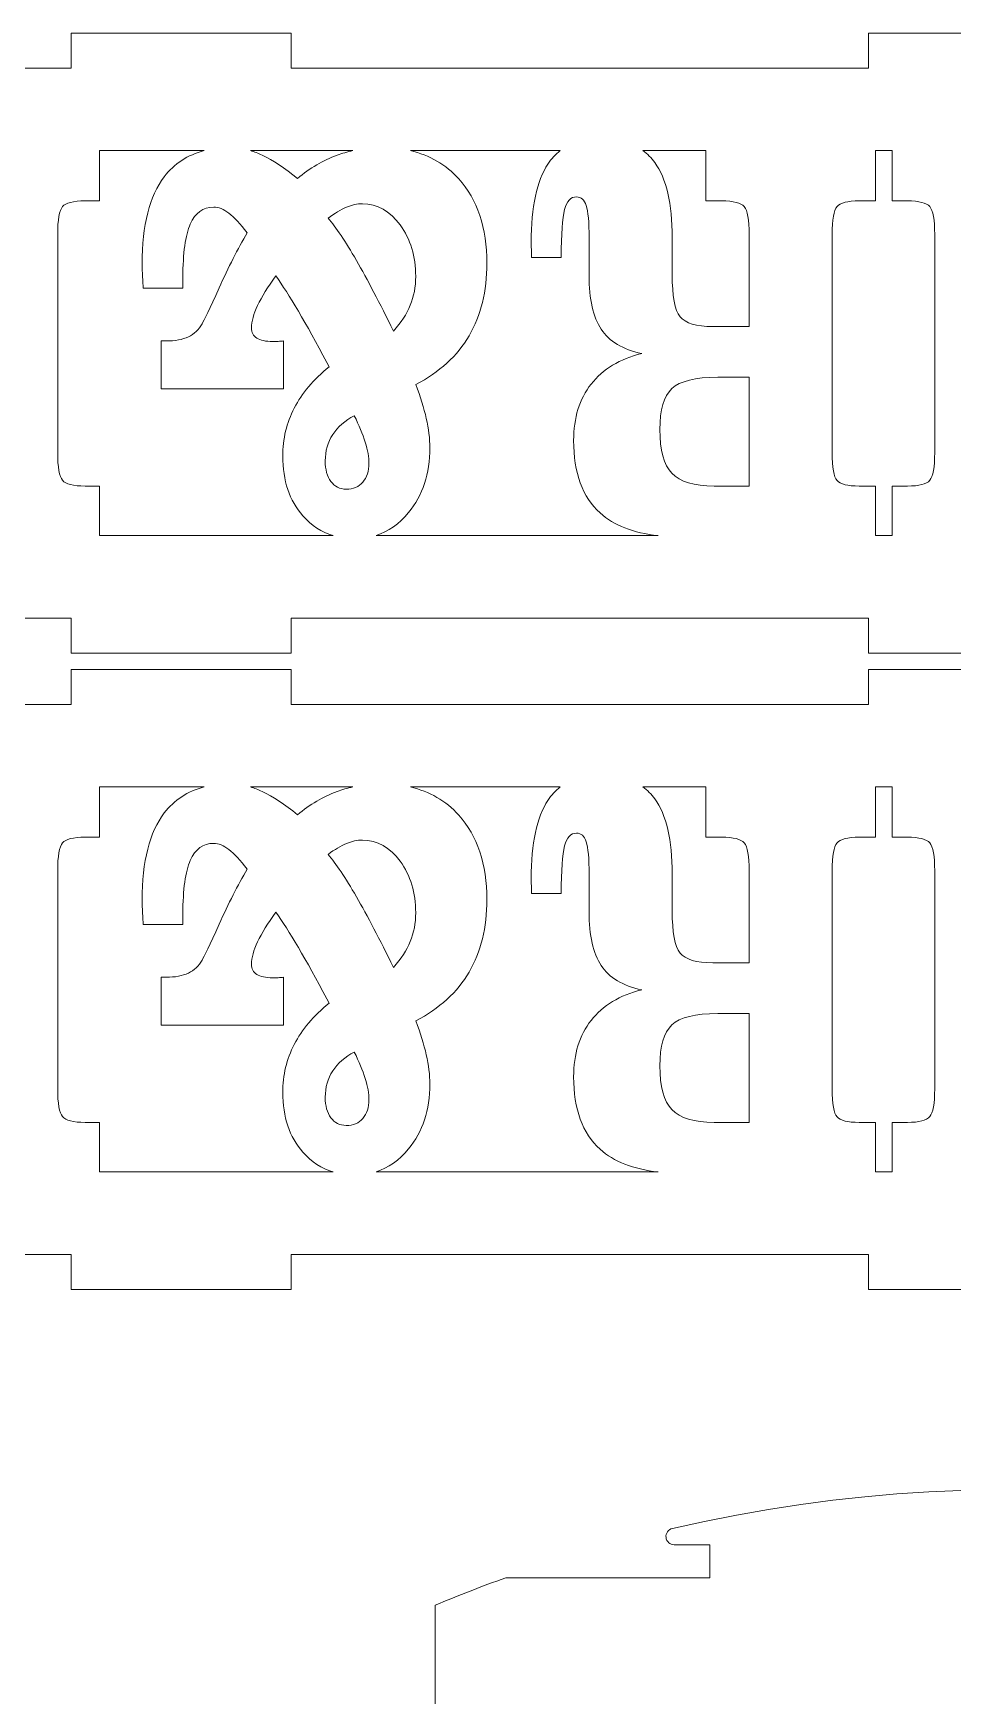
# Model space of a CAD drawing. Header units: millimetres. Extents: x -523 to 505, y -645 to 645.
# Drawn here: x -169.4 to -2.1, y -97.9 to 204.4 of the extents above; entities that cross this region are included whole.
import ezdxf

# ---------------------------------------------------------------- set-up
doc = ezdxf.new("R2010")
doc.units = ezdxf.units.MM
doc.header["$MEASUREMENT"] = 0
doc.layers.add('Layer 1', color=7, linetype='Continuous')

msp = doc.modelspace()

# ---------------------------------------------------------------- linework, layer by layer
at = {"layer": 'Layer 1', "color": 250, "lineweight": 20}
for points, knots in [([(-17.4281, 204.4295), (-17.4281, 204.4295), (-17.4281, 198.0795), (-17.4281, 198.0795), (-17.4281, 198.0795), (-17.4281, 198.0795), (-122.4281, 198.0795), (-122.4281, 198.0795), (-122.4281, 198.0795), (-122.4281, 198.0795), (-122.4281, 204.4295), (-122.4281, 204.4295), (-122.4281, 204.4295), (-122.4281, 204.4295), (-162.4281, 204.4295), (-162.4281, 204.4295), (-162.4281, 204.4295), (-162.4281, 204.4295), (-162.4281, 198.0795), (-162.4281, 198.0795), (-162.4281, 198.0795), (-162.4281, 198.0795), (-267.4281, 198.0795), (-267.4281, 198.0795), (-267.4281, 198.0795), (-267.4281, 198.0795), (-267.4281, 204.4295), (-267.4281, 204.4295), (-267.4281, 204.4295), (-267.4281, 204.4295), (-307.4281, 204.4295), (-307.4281, 204.4295), (-307.4281, 204.4295), (-307.4281, 204.4295), (-307.4281, 198.0795), (-307.4281, 198.0795), (-307.4281, 198.0795), (-307.4281, 198.0795), (-400.3692, 198.0795), (-400.3692, 198.0795), (-400.3692, 198.0795), (-457.6916, 198.0795), (-504.3701, 152.0093), (-505.1219, 94.6918), (-505.1219, 94.6918), (-505.252, 84.7731), (-498.0923, 76.2578), (-488.2986, 74.6831), (-488.2986, 74.6831), (-488.2986, 74.6831), (-488.2986, 94.4295), (-488.2986, 94.4295), (-488.2986, 94.4295), (-488.2986, 94.4295), (-481.9486, 94.4295), (-481.9486, 94.4295), (-481.9486, 94.4295), (-481.9486, 94.4295), (-481.9486, 74.6831), (-481.9486, 74.6831), (-481.9486, 74.6831), (-479.4079, 75.0916), (-476.9698, 75.9867), (-474.7682, 77.3191), (-474.7682, 77.3191), (-452.3282, 90.8999), (-426.5989, 98.0795), (-400.3692, 98.0795), (-400.3692, 98.0795), (-400.3692, 98.0795), (-307.4281, 98.0795), (-307.4281, 98.0795), (-307.4281, 98.0795), (-307.4281, 98.0795), (-307.4281, 91.7295), (-307.4281, 91.7295), (-307.4281, 91.7295), (-307.4281, 91.7295), (-267.4281, 91.7295), (-267.4281, 91.7295), (-267.4281, 91.7295), (-267.4281, 91.7295), (-267.4281, 98.0795), (-267.4281, 98.0795), (-267.4281, 98.0795), (-267.4281, 98.0795), (-162.4281, 98.0795), (-162.4281, 98.0795), (-162.4281, 98.0795), (-162.4281, 98.0795), (-162.4281, 91.7295), (-162.4281, 91.7295), (-162.4281, 91.7295), (-162.4281, 91.7295), (-122.4281, 91.7295), (-122.4281, 91.7295), (-122.4281, 91.7295), (-122.4281, 91.7295), (-122.4281, 98.0795), (-122.4281, 98.0795), (-122.4281, 98.0795), (-122.4281, 98.0795), (-17.4281, 98.0795), (-17.4281, 98.0795), (-17.4281, 98.0795), (-17.4281, 98.0795), (-17.4281, 91.7295), (-17.4281, 91.7295), (-17.4281, 91.7295), (-17.4281, 91.7295), (22.5719, 91.7295), (22.5719, 91.7295), (22.5719, 91.7295), (22.5719, 91.7295), (22.5719, 98.0795), (22.5719, 98.0795), (22.5719, 98.0795), (22.5719, 98.0795), (115.513, 98.0795), (115.513, 98.0795), (115.513, 98.0795), (141.7427, 98.0795), (167.472, 90.8999), (189.912, 77.3191), (189.912, 77.3191), (192.1136, 75.9867), (194.5517, 75.0916), (197.0924, 74.6831), (197.0924, 74.6831), (197.0924, 74.6831), (197.0924, 94.4295), (197.0924, 94.4295), (197.0924, 94.4295), (197.0924, 94.4295), (203.4424, 94.4295), (203.4424, 94.4295), (203.4424, 94.4295), (203.4424, 94.4295), (203.4424, 74.6831), (203.4424, 74.6831), (203.4424, 74.6831), (213.2361, 76.2578), (220.3957, 84.7731), (220.2657, 94.6918), (220.2657, 94.6918), (219.5139, 152.0093), (172.8354, 198.0795), (115.513, 198.0795), (115.513, 198.0795), (115.513, 198.0795), (22.5719, 198.0795), (22.5719, 198.0795), (22.5719, 198.0795), (22.5719, 198.0795), (22.5719, 204.4295), (22.5719, 204.4295), (22.5719, 204.4295), (22.5719, 204.4295), (-17.4281, 204.4295), (-17.4281, 204.4295)], [0, 0, 0, 0, 0.02439024, 0.02439024, 0.02439024, 0.02439024, 0.04878049, 0.04878049, 0.04878049, 0.04878049, 0.07317073, 0.07317073, 0.07317073, 0.07317073, 0.09756098, 0.09756098, 0.09756098, 0.09756098, 0.12195122, 0.12195122, 0.12195122, 0.12195122, 0.14634146, 0.14634146, 0.14634146, 0.14634146, 0.17073171, 0.17073171, 0.17073171, 0.17073171, 0.19512195, 0.19512195, 0.19512195, 0.19512195, 0.2195122, 0.2195122, 0.2195122, 0.2195122, 0.24390244, 0.24390244, 0.24390244, 0.24390244, 0.26829268, 0.26829268, 0.26829268, 0.26829268, 0.29268293, 0.29268293, 0.29268293, 0.29268293, 0.31707317, 0.31707317, 0.31707317, 0.31707317, 0.34146341, 0.34146341, 0.34146341, 0.34146341, 0.36585366, 0.36585366, 0.36585366, 0.36585366, 0.3902439, 0.3902439, 0.3902439, 0.3902439, 0.41463415, 0.41463415, 0.41463415, 0.41463415, 0.43902439, 0.43902439, 0.43902439, 0.43902439, 0.46341463, 0.46341463, 0.46341463, 0.46341463, 0.48780488, 0.48780488, 0.48780488, 0.48780488, 0.51219512, 0.51219512, 0.51219512, 0.51219512, 0.53658537, 0.53658537, 0.53658537, 0.53658537, 0.56097561, 0.56097561, 0.56097561, 0.56097561, 0.58536585, 0.58536585, 0.58536585, 0.58536585, 0.6097561, 0.6097561, 0.6097561, 0.6097561, 0.63414634, 0.63414634, 0.63414634, 0.63414634, 0.65853659, 0.65853659, 0.65853659, 0.65853659, 0.68292683, 0.68292683, 0.68292683, 0.68292683, 0.70731707, 0.70731707, 0.70731707, 0.70731707, 0.73170732, 0.73170732, 0.73170732, 0.73170732, 0.75609756, 0.75609756, 0.75609756, 0.75609756, 0.7804878, 0.7804878, 0.7804878, 0.7804878, 0.80487805, 0.80487805, 0.80487805, 0.80487805, 0.82926829, 0.82926829, 0.82926829, 0.82926829, 0.85365854, 0.85365854, 0.85365854, 0.85365854, 0.87804878, 0.87804878, 0.87804878, 0.87804878, 0.90243902, 0.90243902, 0.90243902, 0.90243902, 0.92682927, 0.92682927, 0.92682927, 0.92682927, 0.95121951, 0.95121951, 0.95121951, 0.95121951, 1, 1, 1, 1]), ([(-123.9612, 127.5449), (-123.9612, 123.0707), (-122.7393, 119.4479), (-120.3083, 116.6765), (-120.3083, 116.6765), (-118.7694, 114.9221), (-116.923, 113.7233), (-114.7695, 113.0795), (-114.7695, 113.0795), (-114.7695, 113.0795), (-157.2975, 113.0795), (-157.2975, 113.0795), (-157.2975, 113.0795), (-157.2975, 113.0795), (-157.2975, 122.0911), (-157.2975, 122.0911), (-157.2975, 122.0911), (-157.2975, 122.0911), (-159.9281, 122.0911), (-159.9281, 122.0911), (-159.9281, 122.0911), (-162.078, 122.0911), (-163.44, 122.4403), (-164.0275, 123.1386), (-164.0275, 123.1386), (-164.6151, 123.837), (-164.9089, 125.5132), (-164.9089, 128.1844), (-164.9089, 128.1844), (-164.9089, 128.1844), (-164.9089, 167.8519), (-164.9089, 167.8519), (-164.9089, 167.8519), (-164.9089, 170.5232), (-164.6151, 172.1993), (-164.0275, 172.8976), (-164.0275, 172.8976), (-163.44, 173.596), (-162.078, 173.9453), (-159.9281, 173.9453), (-159.9281, 173.9453), (-159.9281, 173.9453), (-157.2975, 173.9453), (-157.2975, 173.9453), (-157.2975, 173.9453), (-157.2975, 173.9453), (-157.2975, 183.0795), (-157.2975, 183.0795), (-157.2975, 183.0795), (-157.2975, 183.0795), (-138.2578, 183.0795), (-138.2578, 183.0795), (-138.2578, 183.0795), (-141.2781, 182.3042), (-143.6985, 180.7253), (-145.5147, 178.3478), (-145.5147, 178.3478), (-148.2056, 174.8252), (-149.5446, 169.5495), (-149.5446, 162.5042), (-149.5446, 162.5042), (-149.5446, 162.0034), (-149.5316, 161.4524), (-149.5056, 160.8348), (-149.5056, 160.8348), (-149.4797, 160.2171), (-149.4276, 159.2988), (-149.3497, 158.0968), (-149.3497, 158.0968), (-149.3497, 158.0968), (-142.1348, 158.0968), (-142.1348, 158.0968), (-142.1348, 158.0968), (-142.1348, 158.0968), (-142.1348, 160.0001), (-142.1348, 160.0001), (-142.1348, 160.0001), (-142.1348, 164.4408), (-141.6798, 167.6797), (-140.7828, 169.7332), (-140.7828, 169.7332), (-139.8858, 171.7867), (-138.4689, 172.8218), (-136.5319, 172.8218), (-136.5319, 172.8218), (-135.6479, 172.8218), (-134.725, 172.4545), (-133.75, 171.7032), (-133.75, 171.7032), (-132.788, 170.9519), (-131.683, 169.7499), (-130.435, 168.1305), (-130.435, 168.1305), (-132.138, 165.2255), (-133.841, 161.8866), (-135.544, 158.1135), (-135.544, 158.1135), (-137.2469, 154.3237), (-138.2869, 152.1534), (-138.6379, 151.6024), (-138.6379, 151.6024), (-139.2229, 150.534), (-140.0548, 149.7493), (-141.1338, 149.2318), (-141.1338, 149.2318), (-142.2128, 148.7309), (-143.5648, 148.4804), (-145.1897, 148.4804), (-145.1897, 148.4804), (-145.1897, 148.4804), (-146.1127, 148.4804), (-146.1127, 148.4804), (-146.1127, 148.4804), (-146.1127, 148.4804), (-146.1127, 139.7657), (-146.1127, 139.7657), (-146.1127, 139.7657), (-146.1127, 139.7657), (-123.8052, 139.7657), (-123.8052, 139.7657), (-123.8052, 139.7657), (-123.8052, 139.7657), (-123.8052, 148.4804), (-123.8052, 148.4804), (-123.8052, 148.4804), (-124.0652, 148.4471), (-124.3251, 148.4304), (-124.5852, 148.4137), (-124.5852, 148.4137), (-124.8582, 148.397), (-125.2482, 148.3803), (-125.7552, 148.3803), (-125.7552, 148.3803), (-127.0681, 148.3803), (-128.0561, 148.5806), (-128.6801, 148.998), (-128.6801, 148.998), (-129.3171, 149.3987), (-129.6421, 150.0331), (-129.6421, 150.8678), (-129.6421, 150.8678), (-129.6421, 152.0198), (-129.2651, 153.3721), (-128.5371, 154.9248), (-128.5371, 154.9248), (-127.7961, 156.4941), (-126.6912, 158.2805), (-125.2221, 160.3005), (-125.2221, 160.3005), (-122.8302, 156.9782), (-119.7493, 151.736), (-115.9663, 144.5572), (-115.9663, 144.5572), (-115.9663, 144.5572), (-115.5504, 143.7725), (-115.5504, 143.7725), (-115.5504, 143.7725), (-118.3713, 141.4685), (-120.4773, 138.9643), (-121.8682, 136.2764), (-121.8682, 136.2764), (-123.2592, 133.5719), (-123.9612, 130.6669), (-123.9612, 127.5449)], [0, 0, 0, 0, 0.02380952, 0.02380952, 0.02380952, 0.02380952, 0.04761905, 0.04761905, 0.04761905, 0.04761905, 0.07142857, 0.07142857, 0.07142857, 0.07142857, 0.0952381, 0.0952381, 0.0952381, 0.0952381, 0.11904762, 0.11904762, 0.11904762, 0.11904762, 0.14285714, 0.14285714, 0.14285714, 0.14285714, 0.16666667, 0.16666667, 0.16666667, 0.16666667, 0.19047619, 0.19047619, 0.19047619, 0.19047619, 0.21428571, 0.21428571, 0.21428571, 0.21428571, 0.23809524, 0.23809524, 0.23809524, 0.23809524, 0.26190476, 0.26190476, 0.26190476, 0.26190476, 0.28571429, 0.28571429, 0.28571429, 0.28571429, 0.30952381, 0.30952381, 0.30952381, 0.30952381, 0.33333333, 0.33333333, 0.33333333, 0.33333333, 0.35714286, 0.35714286, 0.35714286, 0.35714286, 0.38095238, 0.38095238, 0.38095238, 0.38095238, 0.4047619, 0.4047619, 0.4047619, 0.4047619, 0.42857143, 0.42857143, 0.42857143, 0.42857143, 0.45238095, 0.45238095, 0.45238095, 0.45238095, 0.47619048, 0.47619048, 0.47619048, 0.47619048, 0.5, 0.5, 0.5, 0.5, 0.52380952, 0.52380952, 0.52380952, 0.52380952, 0.54761905, 0.54761905, 0.54761905, 0.54761905, 0.57142857, 0.57142857, 0.57142857, 0.57142857, 0.5952381, 0.5952381, 0.5952381, 0.5952381, 0.61904762, 0.61904762, 0.61904762, 0.61904762, 0.64285714, 0.64285714, 0.64285714, 0.64285714, 0.66666667, 0.66666667, 0.66666667, 0.66666667, 0.69047619, 0.69047619, 0.69047619, 0.69047619, 0.71428571, 0.71428571, 0.71428571, 0.71428571, 0.73809524, 0.73809524, 0.73809524, 0.73809524, 0.76190476, 0.76190476, 0.76190476, 0.76190476, 0.78571429, 0.78571429, 0.78571429, 0.78571429, 0.80952381, 0.80952381, 0.80952381, 0.80952381, 0.83333333, 0.83333333, 0.83333333, 0.83333333, 0.85714286, 0.85714286, 0.85714286, 0.85714286, 0.88095238, 0.88095238, 0.88095238, 0.88095238, 0.9047619, 0.9047619, 0.9047619, 0.9047619, 0.92857143, 0.92857143, 0.92857143, 0.92857143, 0.95238095, 0.95238095, 0.95238095, 0.95238095, 1, 1, 1, 1]), ([(-114.0814, 182.2545), (-116.6294, 181.3195), (-119.0343, 179.9005), (-121.2962, 178.0139), (-121.2962, 178.0139), (-123.6102, 179.9338), (-125.7552, 181.353), (-127.7311, 182.2711), (-127.7311, 182.2711), (-128.4398, 182.6004), (-129.1419, 182.8696), (-129.8359, 183.0795), (-129.8359, 183.0795), (-129.8359, 183.0795), (-111.2222, 183.0795), (-111.2222, 183.0795), (-111.2222, 183.0795), (-112.197, 182.8652), (-113.1505, 182.5899), (-114.0814, 182.2545)], [0, 0, 0, 0, 0.16666667, 0.16666667, 0.16666667, 0.16666667, 0.33333333, 0.33333333, 0.33333333, 0.33333333, 0.5, 0.5, 0.5, 0.5, 0.66666667, 0.66666667, 0.66666667, 0.66666667, 1, 1, 1, 1]), ([(-71.051, 130.3843), (-71.051, 124.4656), (-69.443, 120.0832), (-66.2405, 117.2025), (-66.2405, 117.2025), (-63.737, 114.9505), (-60.2098, 113.5734), (-55.6526, 113.0795), (-55.6526, 113.0795), (-55.6526, 113.0795), (-106.995, 113.0795), (-106.995, 113.0795), (-106.995, 113.0795), (-104.7616, 113.7934), (-102.7936, 115.1887), (-101.0947, 117.2608), (-101.0947, 117.2608), (-98.5077, 120.4329), (-97.2078, 124.3562), (-97.2078, 129.0475), (-97.2078, 129.0475), (-97.2078, 130.717), (-97.4287, 132.4867), (-97.8578, 134.3899), (-97.8578, 134.3899), (-98.2868, 136.2764), (-98.9237, 138.33), (-99.7817, 140.5503), (-99.7817, 140.5503), (-95.4398, 142.8042), (-92.2029, 145.7591), (-90.058, 149.4321), (-90.058, 149.4321), (-87.913, 153.0883), (-86.834, 157.4958), (-86.834, 162.6044), (-86.834, 162.6044), (-86.834, 169.0654), (-88.5369, 174.1908), (-91.9559, 177.9638), (-91.9559, 177.9638), (-94.2994, 180.5616), (-97.2294, 182.2648), (-100.7457, 183.0795), (-100.7457, 183.0795), (-100.7457, 183.0795), (-73.4892, 183.0795), (-73.4892, 183.0795), (-73.4892, 183.0795), (-74.3451, 182.4195), (-75.0912, 181.6095), (-75.7275, 180.6496), (-75.7275, 180.6496), (-77.7508, 177.5942), (-78.7692, 172.8278), (-78.7692, 166.3853), (-78.7692, 166.3853), (-78.7692, 166.1235), (-78.7558, 165.687), (-78.729, 165.0934), (-78.729, 165.0934), (-78.7022, 164.4823), (-78.6888, 164.0109), (-78.6888, 163.6791), (-78.6888, 163.6791), (-78.6888, 163.6791), (-73.3021, 163.6791), (-73.3021, 163.6791), (-73.3021, 163.6791), (-73.3021, 167.9043), (-73.0877, 170.8025), (-72.6858, 172.3565), (-72.6858, 172.3565), (-72.2837, 173.9103), (-71.5736, 174.6785), (-70.5552, 174.6785), (-70.5552, 174.6785), (-69.6842, 174.6785), (-69.0812, 174.1547), (-68.7462, 173.1247), (-68.7462, 173.1247), (-68.4112, 172.077), (-68.2371, 170.0867), (-68.2371, 167.1535), (-68.2371, 167.1535), (-68.2371, 167.1535), (-68.2371, 160.3618), (-68.2371, 160.3618), (-68.2371, 160.3618), (-68.2371, 156.0669), (-67.5, 152.8195), (-66.0395, 150.6196), (-66.0395, 150.6196), (-64.5789, 148.4197), (-62.1134, 146.9357), (-58.6696, 146.1849), (-58.6696, 146.1849), (-62.6896, 145.2073), (-65.7581, 143.3566), (-67.8752, 140.6329), (-67.8752, 140.6329), (-69.9924, 137.9266), (-71.051, 134.5047), (-71.051, 130.3843)], [0, 0, 0, 0, 0.03703704, 0.03703704, 0.03703704, 0.03703704, 0.07407407, 0.07407407, 0.07407407, 0.07407407, 0.11111111, 0.11111111, 0.11111111, 0.11111111, 0.14814815, 0.14814815, 0.14814815, 0.14814815, 0.18518519, 0.18518519, 0.18518519, 0.18518519, 0.22222222, 0.22222222, 0.22222222, 0.22222222, 0.25925926, 0.25925926, 0.25925926, 0.25925926, 0.2962963, 0.2962963, 0.2962963, 0.2962963, 0.33333333, 0.33333333, 0.33333333, 0.33333333, 0.37037037, 0.37037037, 0.37037037, 0.37037037, 0.40740741, 0.40740741, 0.40740741, 0.40740741, 0.44444444, 0.44444444, 0.44444444, 0.44444444, 0.48148148, 0.48148148, 0.48148148, 0.48148148, 0.51851852, 0.51851852, 0.51851852, 0.51851852, 0.55555556, 0.55555556, 0.55555556, 0.55555556, 0.59259259, 0.59259259, 0.59259259, 0.59259259, 0.62962963, 0.62962963, 0.62962963, 0.62962963, 0.66666667, 0.66666667, 0.66666667, 0.66666667, 0.7037037, 0.7037037, 0.7037037, 0.7037037, 0.74074074, 0.74074074, 0.74074074, 0.74074074, 0.77777778, 0.77777778, 0.77777778, 0.77777778, 0.81481481, 0.81481481, 0.81481481, 0.81481481, 0.85185185, 0.85185185, 0.85185185, 0.85185185, 0.88888889, 0.88888889, 0.88888889, 0.88888889, 0.92592593, 0.92592593, 0.92592593, 0.92592593, 1, 1, 1, 1]), ([(-39.133, 167.8694), (-39.133, 167.8694), (-39.133, 151.1084), (-39.133, 151.1084), (-39.133, 151.1084), (-39.133, 151.1084), (-45.7524, 151.1084), (-45.7524, 151.1084), (-45.7524, 151.1084), (-48.754, 151.1084), (-50.7371, 151.7021), (-51.6885, 152.8893), (-51.6885, 152.8893), (-52.6398, 154.094), (-53.1223, 156.643), (-53.1223, 160.5539), (-53.1223, 160.5539), (-53.1223, 160.5539), (-53.1223, 167.2583), (-53.1223, 167.2583), (-53.1223, 167.2583), (-53.1223, 173.4564), (-54.1808, 178.0132), (-56.2845, 180.9115), (-56.2845, 180.9115), (-56.8988, 181.7578), (-57.6173, 182.4803), (-58.4392, 183.0795), (-58.4392, 183.0795), (-58.4392, 183.0795), (-47.0119, 183.0795), (-47.0119, 183.0795), (-47.0119, 183.0795), (-47.0119, 183.0795), (-47.0119, 173.9453), (-47.0119, 173.9453), (-47.0119, 173.9453), (-47.0119, 173.9453), (-44.1311, 173.9453), (-44.1311, 173.9453), (-44.1311, 173.9453), (-41.9871, 173.9453), (-40.6069, 173.596), (-40.0173, 172.8976), (-40.0173, 172.8976), (-39.4278, 172.1993), (-39.133, 170.5232), (-39.133, 167.8694)], [0, 0, 0, 0, 0.07692308, 0.07692308, 0.07692308, 0.07692308, 0.15384615, 0.15384615, 0.15384615, 0.15384615, 0.23076923, 0.23076923, 0.23076923, 0.23076923, 0.30769231, 0.30769231, 0.30769231, 0.30769231, 0.38461538, 0.38461538, 0.38461538, 0.38461538, 0.46153846, 0.46153846, 0.46153846, 0.46153846, 0.53846154, 0.53846154, 0.53846154, 0.53846154, 0.61538462, 0.61538462, 0.61538462, 0.61538462, 0.69230769, 0.69230769, 0.69230769, 0.69230769, 0.76923077, 0.76923077, 0.76923077, 0.76923077, 0.84615385, 0.84615385, 0.84615385, 0.84615385, 1, 1, 1, 1]), ([(-13.0838, 122.0911), (-13.0838, 122.0911), (-13.0838, 113.0795), (-13.0838, 113.0795), (-13.0838, 113.0795), (-13.0838, 113.0795), (-16.139, 113.0795), (-16.139, 113.0795), (-16.139, 113.0795), (-16.139, 113.0795), (-16.139, 122.0911), (-16.139, 122.0911), (-16.139, 122.0911), (-16.139, 122.0911), (-19.1137, 122.0911), (-19.1137, 122.0911), (-19.1137, 122.0911), (-21.2041, 122.0911), (-22.5441, 122.4228), (-23.1337, 123.0863), (-23.1337, 123.0863), (-23.7233, 123.7497), (-24.0181, 125.4433), (-24.0181, 128.1844), (-24.0181, 128.1844), (-24.0181, 128.1844), (-24.0181, 167.8694), (-24.0181, 167.8694), (-24.0181, 167.8694), (-24.0181, 170.5581), (-23.7233, 172.2342), (-23.1337, 172.9151), (-23.1337, 172.9151), (-22.5441, 173.596), (-21.2041, 173.9453), (-19.1137, 173.9453), (-19.1137, 173.9453), (-19.1137, 173.9453), (-16.139, 173.9453), (-16.139, 173.9453), (-16.139, 173.9453), (-16.139, 173.9453), (-16.139, 183.0795), (-16.139, 183.0795), (-16.139, 183.0795), (-16.139, 183.0795), (-13.0838, 183.0795), (-13.0838, 183.0795), (-13.0838, 183.0795), (-13.0838, 183.0795), (-13.0838, 173.9453), (-13.0838, 173.9453), (-13.0838, 173.9453), (-13.0838, 173.9453), (-10.3369, 173.9453), (-10.3369, 173.9453), (-10.3369, 173.9453), (-8.2199, 173.9453), (-6.8665, 173.596), (-6.2635, 172.8976), (-6.2635, 172.8976), (-5.6605, 172.1993), (-5.3658, 170.5232), (-5.3658, 167.8519), (-5.3658, 167.8519), (-5.3658, 167.8519), (-5.3658, 128.1844), (-5.3658, 128.1844), (-5.3658, 128.1844), (-5.3658, 125.5132), (-5.6605, 123.837), (-6.2635, 123.1386), (-6.2635, 123.1386), (-6.8665, 122.4403), (-8.2199, 122.0911), (-10.3369, 122.0911), (-10.3369, 122.0911), (-10.3369, 122.0911), (-13.0838, 122.0911), (-13.0838, 122.0911)], [0, 0, 0, 0, 0.04761905, 0.04761905, 0.04761905, 0.04761905, 0.0952381, 0.0952381, 0.0952381, 0.0952381, 0.14285714, 0.14285714, 0.14285714, 0.14285714, 0.19047619, 0.19047619, 0.19047619, 0.19047619, 0.23809524, 0.23809524, 0.23809524, 0.23809524, 0.28571429, 0.28571429, 0.28571429, 0.28571429, 0.33333333, 0.33333333, 0.33333333, 0.33333333, 0.38095238, 0.38095238, 0.38095238, 0.38095238, 0.42857143, 0.42857143, 0.42857143, 0.42857143, 0.47619048, 0.47619048, 0.47619048, 0.47619048, 0.52380952, 0.52380952, 0.52380952, 0.52380952, 0.57142857, 0.57142857, 0.57142857, 0.57142857, 0.61904762, 0.61904762, 0.61904762, 0.61904762, 0.66666667, 0.66666667, 0.66666667, 0.66666667, 0.71428571, 0.71428571, 0.71428571, 0.71428571, 0.76190476, 0.76190476, 0.76190476, 0.76190476, 0.80952381, 0.80952381, 0.80952381, 0.80952381, 0.85714286, 0.85714286, 0.85714286, 0.85714286, 0.9047619, 0.9047619, 0.9047619, 0.9047619, 1, 1, 1, 1]), ([(-100.7697, 154.9749), (-101.4327, 153.3888), (-102.4467, 151.8194), (-103.8246, 150.2835), (-103.8246, 150.2835), (-106.3075, 155.3755), (-108.5566, 159.6494), (-110.5715, 163.122), (-110.5715, 163.122), (-112.5734, 166.5946), (-114.2894, 169.1488), (-115.7064, 170.8183), (-115.7064, 170.8183), (-114.5104, 171.7032), (-113.4055, 172.3543), (-112.3915, 172.7884), (-112.3915, 172.7884), (-111.3775, 173.2058), (-110.4025, 173.4228), (-109.4535, 173.4228), (-109.4535, 173.4228), (-106.7625, 173.4228), (-104.4746, 172.1372), (-102.6026, 169.5662), (-102.6026, 169.5662), (-100.7177, 166.9785), (-99.7817, 163.8733), (-99.7817, 160.2171), (-99.7817, 160.2171), (-99.7817, 158.3305), (-100.1067, 156.5775), (-100.7697, 154.9749)], [0, 0, 0, 0, 0.11111111, 0.11111111, 0.11111111, 0.11111111, 0.22222222, 0.22222222, 0.22222222, 0.22222222, 0.33333333, 0.33333333, 0.33333333, 0.33333333, 0.44444444, 0.44444444, 0.44444444, 0.44444444, 0.55555556, 0.55555556, 0.55555556, 0.55555556, 0.66666667, 0.66666667, 0.66666667, 0.66666667, 0.77777778, 0.77777778, 0.77777778, 0.77777778, 1, 1, 1, 1]), ([(-39.133, 141.89), (-39.133, 141.89), (-39.133, 122.0911), (-39.133, 122.0911), (-39.133, 122.0911), (-39.133, 122.0911), (-45.471, 122.0911), (-45.471, 122.0911), (-45.471, 122.0911), (-49.1425, 122.0911), (-51.7019, 122.8593), (-53.1758, 124.4132), (-53.1758, 124.4132), (-54.6363, 125.9671), (-55.3733, 128.6208), (-55.3733, 132.3746), (-55.3733, 132.3746), (-55.3733, 135.9537), (-54.6363, 138.433), (-53.1758, 139.8123), (-53.1758, 139.8123), (-51.7019, 141.1916), (-48.9281, 141.89), (-44.8412, 141.89), (-44.8412, 141.89), (-44.8412, 141.89), (-39.133, 141.89), (-39.133, 141.89)], [0, 0, 0, 0, 0.125, 0.125, 0.125, 0.125, 0.25, 0.25, 0.25, 0.25, 0.375, 0.375, 0.375, 0.375, 0.5, 0.5, 0.5, 0.5, 0.625, 0.625, 0.625, 0.625, 0.75, 0.75, 0.75, 0.75, 1, 1, 1, 1]), ([(-109.3885, 122.8036), (-110.1295, 121.9522), (-111.1435, 121.5348), (-112.4305, 121.5348), (-112.4305, 121.5348), (-113.6004, 121.5348), (-114.5234, 122.0022), (-115.2124, 122.9204), (-115.2124, 122.9204), (-115.9014, 123.8553), (-116.2394, 125.1075), (-116.2394, 126.6601), (-116.2394, 126.6601), (-116.2394, 128.4632), (-115.7844, 130.0492), (-114.8744, 131.4516), (-114.8744, 131.4516), (-113.9514, 132.854), (-112.6514, 134.0059), (-110.9485, 134.874), (-110.9485, 134.874), (-110.0905, 133.1545), (-109.4275, 131.5517), (-108.9725, 130.0659), (-108.9725, 130.0659), (-108.5176, 128.58), (-108.2835, 127.2945), (-108.2835, 126.226), (-108.2835, 126.226), (-108.2835, 124.7903), (-108.6475, 123.655), (-109.3885, 122.8036)], [0, 0, 0, 0, 0.11111111, 0.11111111, 0.11111111, 0.11111111, 0.22222222, 0.22222222, 0.22222222, 0.22222222, 0.33333333, 0.33333333, 0.33333333, 0.33333333, 0.44444444, 0.44444444, 0.44444444, 0.44444444, 0.55555556, 0.55555556, 0.55555556, 0.55555556, 0.66666667, 0.66666667, 0.66666667, 0.66666667, 0.77777778, 0.77777778, 0.77777778, 0.77777778, 1, 1, 1, 1]), ([(-17.4281, 88.7295), (-17.4281, 88.7295), (-17.4281, 82.3795), (-17.4281, 82.3795), (-17.4281, 82.3795), (-17.4281, 82.3795), (-122.4281, 82.3795), (-122.4281, 82.3795), (-122.4281, 82.3795), (-122.4281, 82.3795), (-122.4281, 88.7295), (-122.4281, 88.7295), (-122.4281, 88.7295), (-122.4281, 88.7295), (-162.4281, 88.7295), (-162.4281, 88.7295), (-162.4281, 88.7295), (-162.4281, 88.7295), (-162.4281, 82.3795), (-162.4281, 82.3795), (-162.4281, 82.3795), (-162.4281, 82.3795), (-267.4281, 82.3795), (-267.4281, 82.3795), (-267.4281, 82.3795), (-267.4281, 82.3795), (-267.4281, 88.7295), (-267.4281, 88.7295), (-267.4281, 88.7295), (-267.4281, 88.7295), (-307.4281, 88.7295), (-307.4281, 88.7295), (-307.4281, 88.7295), (-307.4281, 88.7295), (-307.4281, 82.3795), (-307.4281, 82.3795), (-307.4281, 82.3795), (-307.4281, 82.3795), (-400.3692, 82.3795), (-400.3692, 82.3795), (-400.3692, 82.3795), (-457.6916, 82.3795), (-504.3701, 36.3093), (-505.1219, -21.0082), (-505.1219, -21.0082), (-505.252, -30.9269), (-498.0923, -39.4422), (-488.2986, -41.0169), (-488.2986, -41.0169), (-488.2986, -41.0169), (-488.2986, -21.2705), (-488.2986, -21.2705), (-488.2986, -21.2705), (-488.2986, -21.2705), (-481.9486, -21.2705), (-481.9486, -21.2705), (-481.9486, -21.2705), (-481.9486, -21.2705), (-481.9486, -41.0169), (-481.9486, -41.0169), (-481.9486, -41.0169), (-479.4079, -40.6084), (-476.9698, -39.7133), (-474.7682, -38.3809), (-474.7682, -38.3809), (-452.3282, -24.8001), (-426.5989, -17.6205), (-400.3692, -17.6205), (-400.3692, -17.6205), (-400.3692, -17.6205), (-307.4281, -17.6205), (-307.4281, -17.6205), (-307.4281, -17.6205), (-307.4281, -17.6205), (-307.4281, -23.9705), (-307.4281, -23.9705), (-307.4281, -23.9705), (-307.4281, -23.9705), (-267.4281, -23.9705), (-267.4281, -23.9705), (-267.4281, -23.9705), (-267.4281, -23.9705), (-267.4281, -17.6205), (-267.4281, -17.6205), (-267.4281, -17.6205), (-267.4281, -17.6205), (-162.4281, -17.6205), (-162.4281, -17.6205), (-162.4281, -17.6205), (-162.4281, -17.6205), (-162.4281, -23.9705), (-162.4281, -23.9705), (-162.4281, -23.9705), (-162.4281, -23.9705), (-122.4281, -23.9705), (-122.4281, -23.9705), (-122.4281, -23.9705), (-122.4281, -23.9705), (-122.4281, -17.6205), (-122.4281, -17.6205), (-122.4281, -17.6205), (-122.4281, -17.6205), (-17.4281, -17.6205), (-17.4281, -17.6205), (-17.4281, -17.6205), (-17.4281, -17.6205), (-17.4281, -23.9705), (-17.4281, -23.9705), (-17.4281, -23.9705), (-17.4281, -23.9705), (22.5719, -23.9705), (22.5719, -23.9705), (22.5719, -23.9705), (22.5719, -23.9705), (22.5719, -17.6205), (22.5719, -17.6205), (22.5719, -17.6205), (22.5719, -17.6205), (115.513, -17.6205), (115.513, -17.6205), (115.513, -17.6205), (141.7427, -17.6205), (167.472, -24.8001), (189.912, -38.3809), (189.912, -38.3809), (192.1136, -39.7133), (194.5517, -40.6084), (197.0924, -41.0169), (197.0924, -41.0169), (197.0924, -41.0169), (197.0924, -21.2705), (197.0924, -21.2705), (197.0924, -21.2705), (197.0924, -21.2705), (203.4424, -21.2705), (203.4424, -21.2705), (203.4424, -21.2705), (203.4424, -21.2705), (203.4424, -41.0169), (203.4424, -41.0169), (203.4424, -41.0169), (213.2361, -39.4422), (220.3957, -30.9269), (220.2657, -21.0082), (220.2657, -21.0082), (219.5139, 36.3093), (172.8354, 82.3795), (115.513, 82.3795), (115.513, 82.3795), (115.513, 82.3795), (22.5719, 82.3795), (22.5719, 82.3795), (22.5719, 82.3795), (22.5719, 82.3795), (22.5719, 88.7295), (22.5719, 88.7295), (22.5719, 88.7295), (22.5719, 88.7295), (-17.4281, 88.7295), (-17.4281, 88.7295)], [0, 0, 0, 0, 0.02439024, 0.02439024, 0.02439024, 0.02439024, 0.04878049, 0.04878049, 0.04878049, 0.04878049, 0.07317073, 0.07317073, 0.07317073, 0.07317073, 0.09756098, 0.09756098, 0.09756098, 0.09756098, 0.12195122, 0.12195122, 0.12195122, 0.12195122, 0.14634146, 0.14634146, 0.14634146, 0.14634146, 0.17073171, 0.17073171, 0.17073171, 0.17073171, 0.19512195, 0.19512195, 0.19512195, 0.19512195, 0.2195122, 0.2195122, 0.2195122, 0.2195122, 0.24390244, 0.24390244, 0.24390244, 0.24390244, 0.26829268, 0.26829268, 0.26829268, 0.26829268, 0.29268293, 0.29268293, 0.29268293, 0.29268293, 0.31707317, 0.31707317, 0.31707317, 0.31707317, 0.34146341, 0.34146341, 0.34146341, 0.34146341, 0.36585366, 0.36585366, 0.36585366, 0.36585366, 0.3902439, 0.3902439, 0.3902439, 0.3902439, 0.41463415, 0.41463415, 0.41463415, 0.41463415, 0.43902439, 0.43902439, 0.43902439, 0.43902439, 0.46341463, 0.46341463, 0.46341463, 0.46341463, 0.48780488, 0.48780488, 0.48780488, 0.48780488, 0.51219512, 0.51219512, 0.51219512, 0.51219512, 0.53658537, 0.53658537, 0.53658537, 0.53658537, 0.56097561, 0.56097561, 0.56097561, 0.56097561, 0.58536585, 0.58536585, 0.58536585, 0.58536585, 0.6097561, 0.6097561, 0.6097561, 0.6097561, 0.63414634, 0.63414634, 0.63414634, 0.63414634, 0.65853659, 0.65853659, 0.65853659, 0.65853659, 0.68292683, 0.68292683, 0.68292683, 0.68292683, 0.70731707, 0.70731707, 0.70731707, 0.70731707, 0.73170732, 0.73170732, 0.73170732, 0.73170732, 0.75609756, 0.75609756, 0.75609756, 0.75609756, 0.7804878, 0.7804878, 0.7804878, 0.7804878, 0.80487805, 0.80487805, 0.80487805, 0.80487805, 0.82926829, 0.82926829, 0.82926829, 0.82926829, 0.85365854, 0.85365854, 0.85365854, 0.85365854, 0.87804878, 0.87804878, 0.87804878, 0.87804878, 0.90243902, 0.90243902, 0.90243902, 0.90243902, 0.92682927, 0.92682927, 0.92682927, 0.92682927, 0.95121951, 0.95121951, 0.95121951, 0.95121951, 1, 1, 1, 1]), ([(-123.9612, 11.8449), (-123.9612, 7.3707), (-122.7393, 3.7479), (-120.3083, 0.9765), (-120.3083, 0.9765), (-118.7694, -0.7779), (-116.923, -1.9767), (-114.7695, -2.6205), (-114.7695, -2.6205), (-114.7695, -2.6205), (-157.2975, -2.6205), (-157.2975, -2.6205), (-157.2975, -2.6205), (-157.2975, -2.6205), (-157.2975, 6.3911), (-157.2975, 6.3911), (-157.2975, 6.3911), (-157.2975, 6.3911), (-159.9281, 6.3911), (-159.9281, 6.3911), (-159.9281, 6.3911), (-162.078, 6.3911), (-163.44, 6.7403), (-164.0275, 7.4386), (-164.0275, 7.4386), (-164.6151, 8.137), (-164.9089, 9.8132), (-164.9089, 12.4844), (-164.9089, 12.4844), (-164.9089, 12.4844), (-164.9089, 52.1519), (-164.9089, 52.1519), (-164.9089, 52.1519), (-164.9089, 54.8232), (-164.6151, 56.4993), (-164.0275, 57.1976), (-164.0275, 57.1976), (-163.44, 57.896), (-162.078, 58.2453), (-159.9281, 58.2453), (-159.9281, 58.2453), (-159.9281, 58.2453), (-157.2975, 58.2453), (-157.2975, 58.2453), (-157.2975, 58.2453), (-157.2975, 58.2453), (-157.2975, 67.3795), (-157.2975, 67.3795), (-157.2975, 67.3795), (-157.2975, 67.3795), (-138.2578, 67.3795), (-138.2578, 67.3795), (-138.2578, 67.3795), (-141.2781, 66.6042), (-143.6985, 65.0253), (-145.5147, 62.6478), (-145.5147, 62.6478), (-148.2056, 59.1252), (-149.5446, 53.8495), (-149.5446, 46.8042), (-149.5446, 46.8042), (-149.5446, 46.3034), (-149.5316, 45.7524), (-149.5056, 45.1348), (-149.5056, 45.1348), (-149.4797, 44.5171), (-149.4276, 43.5988), (-149.3497, 42.3968), (-149.3497, 42.3968), (-149.3497, 42.3968), (-142.1348, 42.3968), (-142.1348, 42.3968), (-142.1348, 42.3968), (-142.1348, 42.3968), (-142.1348, 44.3001), (-142.1348, 44.3001), (-142.1348, 44.3001), (-142.1348, 48.7408), (-141.6798, 51.9797), (-140.7828, 54.0332), (-140.7828, 54.0332), (-139.8858, 56.0867), (-138.4689, 57.1218), (-136.5319, 57.1218), (-136.5319, 57.1218), (-135.6479, 57.1218), (-134.725, 56.7545), (-133.75, 56.0032), (-133.75, 56.0032), (-132.788, 55.2519), (-131.683, 54.0499), (-130.435, 52.4305), (-130.435, 52.4305), (-132.138, 49.5255), (-133.841, 46.1866), (-135.544, 42.4135), (-135.544, 42.4135), (-137.2469, 38.6237), (-138.2869, 36.4534), (-138.6379, 35.9024), (-138.6379, 35.9024), (-139.2229, 34.834), (-140.0548, 34.0493), (-141.1338, 33.5318), (-141.1338, 33.5318), (-142.2128, 33.0309), (-143.5648, 32.7804), (-145.1897, 32.7804), (-145.1897, 32.7804), (-145.1897, 32.7804), (-146.1127, 32.7804), (-146.1127, 32.7804), (-146.1127, 32.7804), (-146.1127, 32.7804), (-146.1127, 24.0657), (-146.1127, 24.0657), (-146.1127, 24.0657), (-146.1127, 24.0657), (-123.8052, 24.0657), (-123.8052, 24.0657), (-123.8052, 24.0657), (-123.8052, 24.0657), (-123.8052, 32.7804), (-123.8052, 32.7804), (-123.8052, 32.7804), (-124.0652, 32.7471), (-124.3251, 32.7304), (-124.5852, 32.7137), (-124.5852, 32.7137), (-124.8582, 32.697), (-125.2482, 32.6803), (-125.7552, 32.6803), (-125.7552, 32.6803), (-127.0681, 32.6803), (-128.0561, 32.8806), (-128.6801, 33.298), (-128.6801, 33.298), (-129.3171, 33.6987), (-129.6421, 34.3331), (-129.6421, 35.1678), (-129.6421, 35.1678), (-129.6421, 36.3198), (-129.2651, 37.6721), (-128.5371, 39.2248), (-128.5371, 39.2248), (-127.7961, 40.7941), (-126.6912, 42.5805), (-125.2221, 44.6005), (-125.2221, 44.6005), (-122.8302, 41.2782), (-119.7493, 36.036), (-115.9663, 28.8572), (-115.9663, 28.8572), (-115.9663, 28.8572), (-115.5504, 28.0725), (-115.5504, 28.0725), (-115.5504, 28.0725), (-118.3713, 25.7685), (-120.4773, 23.2643), (-121.8682, 20.5764), (-121.8682, 20.5764), (-123.2592, 17.8719), (-123.9612, 14.9669), (-123.9612, 11.8449)], [0, 0, 0, 0, 0.02380952, 0.02380952, 0.02380952, 0.02380952, 0.04761905, 0.04761905, 0.04761905, 0.04761905, 0.07142857, 0.07142857, 0.07142857, 0.07142857, 0.0952381, 0.0952381, 0.0952381, 0.0952381, 0.11904762, 0.11904762, 0.11904762, 0.11904762, 0.14285714, 0.14285714, 0.14285714, 0.14285714, 0.16666667, 0.16666667, 0.16666667, 0.16666667, 0.19047619, 0.19047619, 0.19047619, 0.19047619, 0.21428571, 0.21428571, 0.21428571, 0.21428571, 0.23809524, 0.23809524, 0.23809524, 0.23809524, 0.26190476, 0.26190476, 0.26190476, 0.26190476, 0.28571429, 0.28571429, 0.28571429, 0.28571429, 0.30952381, 0.30952381, 0.30952381, 0.30952381, 0.33333333, 0.33333333, 0.33333333, 0.33333333, 0.35714286, 0.35714286, 0.35714286, 0.35714286, 0.38095238, 0.38095238, 0.38095238, 0.38095238, 0.4047619, 0.4047619, 0.4047619, 0.4047619, 0.42857143, 0.42857143, 0.42857143, 0.42857143, 0.45238095, 0.45238095, 0.45238095, 0.45238095, 0.47619048, 0.47619048, 0.47619048, 0.47619048, 0.5, 0.5, 0.5, 0.5, 0.52380952, 0.52380952, 0.52380952, 0.52380952, 0.54761905, 0.54761905, 0.54761905, 0.54761905, 0.57142857, 0.57142857, 0.57142857, 0.57142857, 0.5952381, 0.5952381, 0.5952381, 0.5952381, 0.61904762, 0.61904762, 0.61904762, 0.61904762, 0.64285714, 0.64285714, 0.64285714, 0.64285714, 0.66666667, 0.66666667, 0.66666667, 0.66666667, 0.69047619, 0.69047619, 0.69047619, 0.69047619, 0.71428571, 0.71428571, 0.71428571, 0.71428571, 0.73809524, 0.73809524, 0.73809524, 0.73809524, 0.76190476, 0.76190476, 0.76190476, 0.76190476, 0.78571429, 0.78571429, 0.78571429, 0.78571429, 0.80952381, 0.80952381, 0.80952381, 0.80952381, 0.83333333, 0.83333333, 0.83333333, 0.83333333, 0.85714286, 0.85714286, 0.85714286, 0.85714286, 0.88095238, 0.88095238, 0.88095238, 0.88095238, 0.9047619, 0.9047619, 0.9047619, 0.9047619, 0.92857143, 0.92857143, 0.92857143, 0.92857143, 0.95238095, 0.95238095, 0.95238095, 0.95238095, 1, 1, 1, 1]), ([(-114.0814, 66.5545), (-116.6294, 65.6195), (-119.0343, 64.2005), (-121.2962, 62.3139), (-121.2962, 62.3139), (-123.6102, 64.2338), (-125.7552, 65.653), (-127.7311, 66.5711), (-127.7311, 66.5711), (-128.4398, 66.9004), (-129.1419, 67.1696), (-129.8359, 67.3795), (-129.8359, 67.3795), (-129.8359, 67.3795), (-111.2222, 67.3795), (-111.2222, 67.3795), (-111.2222, 67.3795), (-112.197, 67.1652), (-113.1505, 66.8899), (-114.0814, 66.5545)], [0, 0, 0, 0, 0.16666667, 0.16666667, 0.16666667, 0.16666667, 0.33333333, 0.33333333, 0.33333333, 0.33333333, 0.5, 0.5, 0.5, 0.5, 0.66666667, 0.66666667, 0.66666667, 0.66666667, 1, 1, 1, 1]), ([(-71.051, 14.6843), (-71.051, 8.7656), (-69.443, 4.3832), (-66.2405, 1.5025), (-66.2405, 1.5025), (-63.737, -0.7495), (-60.2098, -2.1266), (-55.6526, -2.6205), (-55.6526, -2.6205), (-55.6526, -2.6205), (-106.995, -2.6205), (-106.995, -2.6205), (-106.995, -2.6205), (-104.7616, -1.9066), (-102.7936, -0.5113), (-101.0947, 1.5608), (-101.0947, 1.5608), (-98.5077, 4.7329), (-97.2078, 8.6562), (-97.2078, 13.3475), (-97.2078, 13.3475), (-97.2078, 15.017), (-97.4287, 16.7867), (-97.8578, 18.6899), (-97.8578, 18.6899), (-98.2868, 20.5764), (-98.9237, 22.63), (-99.7817, 24.8503), (-99.7817, 24.8503), (-95.4398, 27.1042), (-92.2029, 30.0591), (-90.058, 33.7321), (-90.058, 33.7321), (-87.913, 37.3883), (-86.834, 41.7958), (-86.834, 46.9044), (-86.834, 46.9044), (-86.834, 53.3654), (-88.5369, 58.4908), (-91.9559, 62.2638), (-91.9559, 62.2638), (-94.2994, 64.8616), (-97.2294, 66.5648), (-100.7457, 67.3795), (-100.7457, 67.3795), (-100.7457, 67.3795), (-73.4892, 67.3795), (-73.4892, 67.3795), (-73.4892, 67.3795), (-74.3451, 66.7195), (-75.0912, 65.9095), (-75.7275, 64.9496), (-75.7275, 64.9496), (-77.7508, 61.8942), (-78.7692, 57.1278), (-78.7692, 50.6853), (-78.7692, 50.6853), (-78.7692, 50.4235), (-78.7558, 49.987), (-78.729, 49.3934), (-78.729, 49.3934), (-78.7022, 48.7823), (-78.6888, 48.3109), (-78.6888, 47.9791), (-78.6888, 47.9791), (-78.6888, 47.9791), (-73.3021, 47.9791), (-73.3021, 47.9791), (-73.3021, 47.9791), (-73.3021, 52.2043), (-73.0877, 55.1025), (-72.6858, 56.6565), (-72.6858, 56.6565), (-72.2837, 58.2103), (-71.5736, 58.9785), (-70.5552, 58.9785), (-70.5552, 58.9785), (-69.6842, 58.9785), (-69.0812, 58.4547), (-68.7462, 57.4247), (-68.7462, 57.4247), (-68.4112, 56.377), (-68.2371, 54.3867), (-68.2371, 51.4535), (-68.2371, 51.4535), (-68.2371, 51.4535), (-68.2371, 44.6618), (-68.2371, 44.6618), (-68.2371, 44.6618), (-68.2371, 40.3669), (-67.5, 37.1195), (-66.0395, 34.9196), (-66.0395, 34.9196), (-64.5789, 32.7197), (-62.1134, 31.2357), (-58.6696, 30.4849), (-58.6696, 30.4849), (-62.6896, 29.5073), (-65.7581, 27.6566), (-67.8752, 24.9329), (-67.8752, 24.9329), (-69.9924, 22.2266), (-71.051, 18.8047), (-71.051, 14.6843)], [0, 0, 0, 0, 0.03703704, 0.03703704, 0.03703704, 0.03703704, 0.07407407, 0.07407407, 0.07407407, 0.07407407, 0.11111111, 0.11111111, 0.11111111, 0.11111111, 0.14814815, 0.14814815, 0.14814815, 0.14814815, 0.18518519, 0.18518519, 0.18518519, 0.18518519, 0.22222222, 0.22222222, 0.22222222, 0.22222222, 0.25925926, 0.25925926, 0.25925926, 0.25925926, 0.2962963, 0.2962963, 0.2962963, 0.2962963, 0.33333333, 0.33333333, 0.33333333, 0.33333333, 0.37037037, 0.37037037, 0.37037037, 0.37037037, 0.40740741, 0.40740741, 0.40740741, 0.40740741, 0.44444444, 0.44444444, 0.44444444, 0.44444444, 0.48148148, 0.48148148, 0.48148148, 0.48148148, 0.51851852, 0.51851852, 0.51851852, 0.51851852, 0.55555556, 0.55555556, 0.55555556, 0.55555556, 0.59259259, 0.59259259, 0.59259259, 0.59259259, 0.62962963, 0.62962963, 0.62962963, 0.62962963, 0.66666667, 0.66666667, 0.66666667, 0.66666667, 0.7037037, 0.7037037, 0.7037037, 0.7037037, 0.74074074, 0.74074074, 0.74074074, 0.74074074, 0.77777778, 0.77777778, 0.77777778, 0.77777778, 0.81481481, 0.81481481, 0.81481481, 0.81481481, 0.85185185, 0.85185185, 0.85185185, 0.85185185, 0.88888889, 0.88888889, 0.88888889, 0.88888889, 0.92592593, 0.92592593, 0.92592593, 0.92592593, 1, 1, 1, 1]), ([(-39.133, 52.1694), (-39.133, 52.1694), (-39.133, 35.4084), (-39.133, 35.4084), (-39.133, 35.4084), (-39.133, 35.4084), (-45.7524, 35.4084), (-45.7524, 35.4084), (-45.7524, 35.4084), (-48.754, 35.4084), (-50.7371, 36.0021), (-51.6885, 37.1893), (-51.6885, 37.1893), (-52.6398, 38.394), (-53.1223, 40.943), (-53.1223, 44.8539), (-53.1223, 44.8539), (-53.1223, 44.8539), (-53.1223, 51.5583), (-53.1223, 51.5583), (-53.1223, 51.5583), (-53.1223, 57.7564), (-54.1808, 62.3132), (-56.2845, 65.2115), (-56.2845, 65.2115), (-56.8988, 66.0578), (-57.6173, 66.7803), (-58.4392, 67.3795), (-58.4392, 67.3795), (-58.4392, 67.3795), (-47.0119, 67.3795), (-47.0119, 67.3795), (-47.0119, 67.3795), (-47.0119, 67.3795), (-47.0119, 58.2453), (-47.0119, 58.2453), (-47.0119, 58.2453), (-47.0119, 58.2453), (-44.1311, 58.2453), (-44.1311, 58.2453), (-44.1311, 58.2453), (-41.9871, 58.2453), (-40.6069, 57.896), (-40.0173, 57.1976), (-40.0173, 57.1976), (-39.4278, 56.4993), (-39.133, 54.8232), (-39.133, 52.1694)], [0, 0, 0, 0, 0.07692308, 0.07692308, 0.07692308, 0.07692308, 0.15384615, 0.15384615, 0.15384615, 0.15384615, 0.23076923, 0.23076923, 0.23076923, 0.23076923, 0.30769231, 0.30769231, 0.30769231, 0.30769231, 0.38461538, 0.38461538, 0.38461538, 0.38461538, 0.46153846, 0.46153846, 0.46153846, 0.46153846, 0.53846154, 0.53846154, 0.53846154, 0.53846154, 0.61538462, 0.61538462, 0.61538462, 0.61538462, 0.69230769, 0.69230769, 0.69230769, 0.69230769, 0.76923077, 0.76923077, 0.76923077, 0.76923077, 0.84615385, 0.84615385, 0.84615385, 0.84615385, 1, 1, 1, 1]), ([(-13.0838, 6.3911), (-13.0838, 6.3911), (-13.0838, -2.6205), (-13.0838, -2.6205), (-13.0838, -2.6205), (-13.0838, -2.6205), (-16.139, -2.6205), (-16.139, -2.6205), (-16.139, -2.6205), (-16.139, -2.6205), (-16.139, 6.3911), (-16.139, 6.3911), (-16.139, 6.3911), (-16.139, 6.3911), (-19.1137, 6.3911), (-19.1137, 6.3911), (-19.1137, 6.3911), (-21.2041, 6.3911), (-22.5441, 6.7228), (-23.1337, 7.3863), (-23.1337, 7.3863), (-23.7233, 8.0497), (-24.0181, 9.7433), (-24.0181, 12.4844), (-24.0181, 12.4844), (-24.0181, 12.4844), (-24.0181, 52.1694), (-24.0181, 52.1694), (-24.0181, 52.1694), (-24.0181, 54.8581), (-23.7233, 56.5342), (-23.1337, 57.2151), (-23.1337, 57.2151), (-22.5441, 57.896), (-21.2041, 58.2453), (-19.1137, 58.2453), (-19.1137, 58.2453), (-19.1137, 58.2453), (-16.139, 58.2453), (-16.139, 58.2453), (-16.139, 58.2453), (-16.139, 58.2453), (-16.139, 67.3795), (-16.139, 67.3795), (-16.139, 67.3795), (-16.139, 67.3795), (-13.0838, 67.3795), (-13.0838, 67.3795), (-13.0838, 67.3795), (-13.0838, 67.3795), (-13.0838, 58.2453), (-13.0838, 58.2453), (-13.0838, 58.2453), (-13.0838, 58.2453), (-10.3369, 58.2453), (-10.3369, 58.2453), (-10.3369, 58.2453), (-8.2199, 58.2453), (-6.8665, 57.896), (-6.2635, 57.1976), (-6.2635, 57.1976), (-5.6605, 56.4993), (-5.3658, 54.8232), (-5.3658, 52.1519), (-5.3658, 52.1519), (-5.3658, 52.1519), (-5.3658, 12.4844), (-5.3658, 12.4844), (-5.3658, 12.4844), (-5.3658, 9.8132), (-5.6605, 8.137), (-6.2635, 7.4386), (-6.2635, 7.4386), (-6.8665, 6.7403), (-8.2199, 6.3911), (-10.3369, 6.3911), (-10.3369, 6.3911), (-10.3369, 6.3911), (-13.0838, 6.3911), (-13.0838, 6.3911)], [0, 0, 0, 0, 0.04761905, 0.04761905, 0.04761905, 0.04761905, 0.0952381, 0.0952381, 0.0952381, 0.0952381, 0.14285714, 0.14285714, 0.14285714, 0.14285714, 0.19047619, 0.19047619, 0.19047619, 0.19047619, 0.23809524, 0.23809524, 0.23809524, 0.23809524, 0.28571429, 0.28571429, 0.28571429, 0.28571429, 0.33333333, 0.33333333, 0.33333333, 0.33333333, 0.38095238, 0.38095238, 0.38095238, 0.38095238, 0.42857143, 0.42857143, 0.42857143, 0.42857143, 0.47619048, 0.47619048, 0.47619048, 0.47619048, 0.52380952, 0.52380952, 0.52380952, 0.52380952, 0.57142857, 0.57142857, 0.57142857, 0.57142857, 0.61904762, 0.61904762, 0.61904762, 0.61904762, 0.66666667, 0.66666667, 0.66666667, 0.66666667, 0.71428571, 0.71428571, 0.71428571, 0.71428571, 0.76190476, 0.76190476, 0.76190476, 0.76190476, 0.80952381, 0.80952381, 0.80952381, 0.80952381, 0.85714286, 0.85714286, 0.85714286, 0.85714286, 0.9047619, 0.9047619, 0.9047619, 0.9047619, 1, 1, 1, 1]), ([(-100.7697, 39.2749), (-101.4327, 37.6888), (-102.4467, 36.1194), (-103.8246, 34.5835), (-103.8246, 34.5835), (-106.3075, 39.6755), (-108.5566, 43.9494), (-110.5715, 47.422), (-110.5715, 47.422), (-112.5734, 50.8946), (-114.2894, 53.4488), (-115.7064, 55.1183), (-115.7064, 55.1183), (-114.5104, 56.0032), (-113.4055, 56.6543), (-112.3915, 57.0884), (-112.3915, 57.0884), (-111.3775, 57.5058), (-110.4025, 57.7228), (-109.4535, 57.7228), (-109.4535, 57.7228), (-106.7625, 57.7228), (-104.4746, 56.4372), (-102.6026, 53.8662), (-102.6026, 53.8662), (-100.7177, 51.2785), (-99.7817, 48.1733), (-99.7817, 44.5171), (-99.7817, 44.5171), (-99.7817, 42.6305), (-100.1067, 40.8775), (-100.7697, 39.2749)], [0, 0, 0, 0, 0.11111111, 0.11111111, 0.11111111, 0.11111111, 0.22222222, 0.22222222, 0.22222222, 0.22222222, 0.33333333, 0.33333333, 0.33333333, 0.33333333, 0.44444444, 0.44444444, 0.44444444, 0.44444444, 0.55555556, 0.55555556, 0.55555556, 0.55555556, 0.66666667, 0.66666667, 0.66666667, 0.66666667, 0.77777778, 0.77777778, 0.77777778, 0.77777778, 1, 1, 1, 1]), ([(-39.133, 26.19), (-39.133, 26.19), (-39.133, 6.3911), (-39.133, 6.3911), (-39.133, 6.3911), (-39.133, 6.3911), (-45.471, 6.3911), (-45.471, 6.3911), (-45.471, 6.3911), (-49.1425, 6.3911), (-51.7019, 7.1593), (-53.1758, 8.7132), (-53.1758, 8.7132), (-54.6363, 10.2671), (-55.3733, 12.9208), (-55.3733, 16.6746), (-55.3733, 16.6746), (-55.3733, 20.2537), (-54.6363, 22.733), (-53.1758, 24.1123), (-53.1758, 24.1123), (-51.7019, 25.4916), (-48.9281, 26.19), (-44.8412, 26.19), (-44.8412, 26.19), (-44.8412, 26.19), (-39.133, 26.19), (-39.133, 26.19)], [0, 0, 0, 0, 0.125, 0.125, 0.125, 0.125, 0.25, 0.25, 0.25, 0.25, 0.375, 0.375, 0.375, 0.375, 0.5, 0.5, 0.5, 0.5, 0.625, 0.625, 0.625, 0.625, 0.75, 0.75, 0.75, 0.75, 1, 1, 1, 1]), ([(-109.3885, 7.1036), (-110.1295, 6.2522), (-111.1435, 5.8348), (-112.4305, 5.8348), (-112.4305, 5.8348), (-113.6004, 5.8348), (-114.5234, 6.3022), (-115.2124, 7.2204), (-115.2124, 7.2204), (-115.9014, 8.1553), (-116.2394, 9.4075), (-116.2394, 10.9601), (-116.2394, 10.9601), (-116.2394, 12.7632), (-115.7844, 14.3492), (-114.8744, 15.7516), (-114.8744, 15.7516), (-113.9514, 17.154), (-112.6514, 18.3059), (-110.9485, 19.174), (-110.9485, 19.174), (-110.0905, 17.4545), (-109.4275, 15.8517), (-108.9725, 14.3659), (-108.9725, 14.3659), (-108.5176, 12.88), (-108.2835, 11.5945), (-108.2835, 10.526), (-108.2835, 10.526), (-108.2835, 9.0903), (-108.6475, 7.955), (-109.3885, 7.1036)], [0, 0, 0, 0, 0.11111111, 0.11111111, 0.11111111, 0.11111111, 0.22222222, 0.22222222, 0.22222222, 0.22222222, 0.33333333, 0.33333333, 0.33333333, 0.33333333, 0.44444444, 0.44444444, 0.44444444, 0.44444444, 0.55555556, 0.55555556, 0.55555556, 0.55555556, 0.66666667, 0.66666667, 0.66666667, 0.66666667, 0.77777778, 0.77777778, 0.77777778, 0.77777778, 1, 1, 1, 1]), ([(169.9523, -546.5589), (272.2128, -470.0063), (306.8327, -332.2655), (252.9196, -216.4601), (252.9196, -216.4601), (199.0066, -100.6546), (71.3154, -38.4776), (-53.0961, -67.4514), (-53.0961, -67.4514), (-53.8391, -67.6245), (-54.3338, -68.3266), (-54.2468, -69.0838), (-54.2468, -69.0838), (-54.1598, -69.841), (-53.5189, -70.4126), (-52.7566, -70.4126), (-52.7566, -70.4126), (-52.7566, -70.4126), (-46.2485, -70.4126), (-46.2485, -70.4126), (-46.2485, -70.4126), (-46.2485, -70.4126), (-46.2485, -76.4126), (-46.2485, -76.4126), (-46.2485, -76.4126), (-46.2485, -76.4126), (-83.4138, -76.4126), (-83.4138, -76.4126), (-83.4138, -76.4126), (-87.7338, -77.9698), (-92.0135, -79.637), (-96.2485, -81.4126), (-96.2485, -81.4126), (-96.2485, -81.4126), (-96.2479, -125.4705), (-96.2479, -125.4705), (-96.2479, -125.4705), (11.3485, -70.6638), (143.0072, -108.3943), (205.2428, -211.8707), (205.2428, -211.8707), (267.4784, -315.347), (239.0979, -449.3327), (140.2532, -518.6894), (140.2532, -518.6894), (121.1459, -524.6549), (105.3442, -500.4858), (119.162, -489.3595), (119.162, -489.3595), (120.3151, -491.3387), (122.3005, -492.7392), (124.5744, -493.0138), (124.5744, -493.0138), (132.485, -493.9689), (135.8885, -486.1015), (132.3889, -480.5572), (132.3889, -480.5572), (127.3983, -472.6506), (116.497, -476.801), (110.7236, -481.4439), (110.7236, -481.4439), (104.4728, -486.4704), (100.4853, -494.3996), (100.0154, -502.7927), (100.0154, -502.7927), (99.6681, -508.9951), (101.323, -514.9453), (104.4933, -519.9186), (104.4933, -519.9186), (106.605, -524.5849), (103.4913, -528.6359), (100.1404, -531.2445), (100.1404, -531.2445), (94.541, -535.603), (86.1167, -537.3902), (86.7679, -546.5588), (86.7679, -546.5588), (86.7679, -546.5588), (110.8601, -546.5589), (110.8601, -546.5589), (110.8601, -546.5589), (110.8601, -546.5589), (110.8601, -552.9089), (110.8601, -552.9089), (110.8601, -552.9089), (110.8601, -552.9089), (104.6444, -552.9089), (104.6444, -552.9089), (104.6444, -552.9089), (104.6444, -552.9089), (104.6444, -559.2589), (104.6444, -559.2589), (104.6444, -559.2589), (104.6444, -559.2589), (139.6443, -559.2589), (139.6443, -559.2589), (139.6443, -559.2589), (139.6443, -559.2589), (139.6443, -552.9089), (139.6443, -552.9089), (139.6443, -552.9089), (139.6443, -552.9089), (139.6443, -546.5589), (139.6443, -546.5589), (139.6443, -546.5589), (139.6443, -546.5589), (145.86, -546.5589), (145.86, -546.5589), (145.86, -546.5589), (145.86, -546.5589), (169.9523, -546.5589), (169.9523, -546.5589)], [0, 0, 0, 0, 0.03448276, 0.03448276, 0.03448276, 0.03448276, 0.06896552, 0.06896552, 0.06896552, 0.06896552, 0.10344828, 0.10344828, 0.10344828, 0.10344828, 0.13793103, 0.13793103, 0.13793103, 0.13793103, 0.17241379, 0.17241379, 0.17241379, 0.17241379, 0.20689655, 0.20689655, 0.20689655, 0.20689655, 0.24137931, 0.24137931, 0.24137931, 0.24137931, 0.27586207, 0.27586207, 0.27586207, 0.27586207, 0.31034483, 0.31034483, 0.31034483, 0.31034483, 0.34482759, 0.34482759, 0.34482759, 0.34482759, 0.37931034, 0.37931034, 0.37931034, 0.37931034, 0.4137931, 0.4137931, 0.4137931, 0.4137931, 0.44827586, 0.44827586, 0.44827586, 0.44827586, 0.48275862, 0.48275862, 0.48275862, 0.48275862, 0.51724138, 0.51724138, 0.51724138, 0.51724138, 0.55172414, 0.55172414, 0.55172414, 0.55172414, 0.5862069, 0.5862069, 0.5862069, 0.5862069, 0.62068966, 0.62068966, 0.62068966, 0.62068966, 0.65517241, 0.65517241, 0.65517241, 0.65517241, 0.68965517, 0.68965517, 0.68965517, 0.68965517, 0.72413793, 0.72413793, 0.72413793, 0.72413793, 0.75862069, 0.75862069, 0.75862069, 0.75862069, 0.79310345, 0.79310345, 0.79310345, 0.79310345, 0.82758621, 0.82758621, 0.82758621, 0.82758621, 0.86206897, 0.86206897, 0.86206897, 0.86206897, 0.89655172, 0.89655172, 0.89655172, 0.89655172, 0.93103448, 0.93103448, 0.93103448, 0.93103448, 1, 1, 1, 1])]:
    msp.add_open_spline(points, degree=3, knots=knots, dxfattribs=at)

doc.saveas('drawing.dxf')
